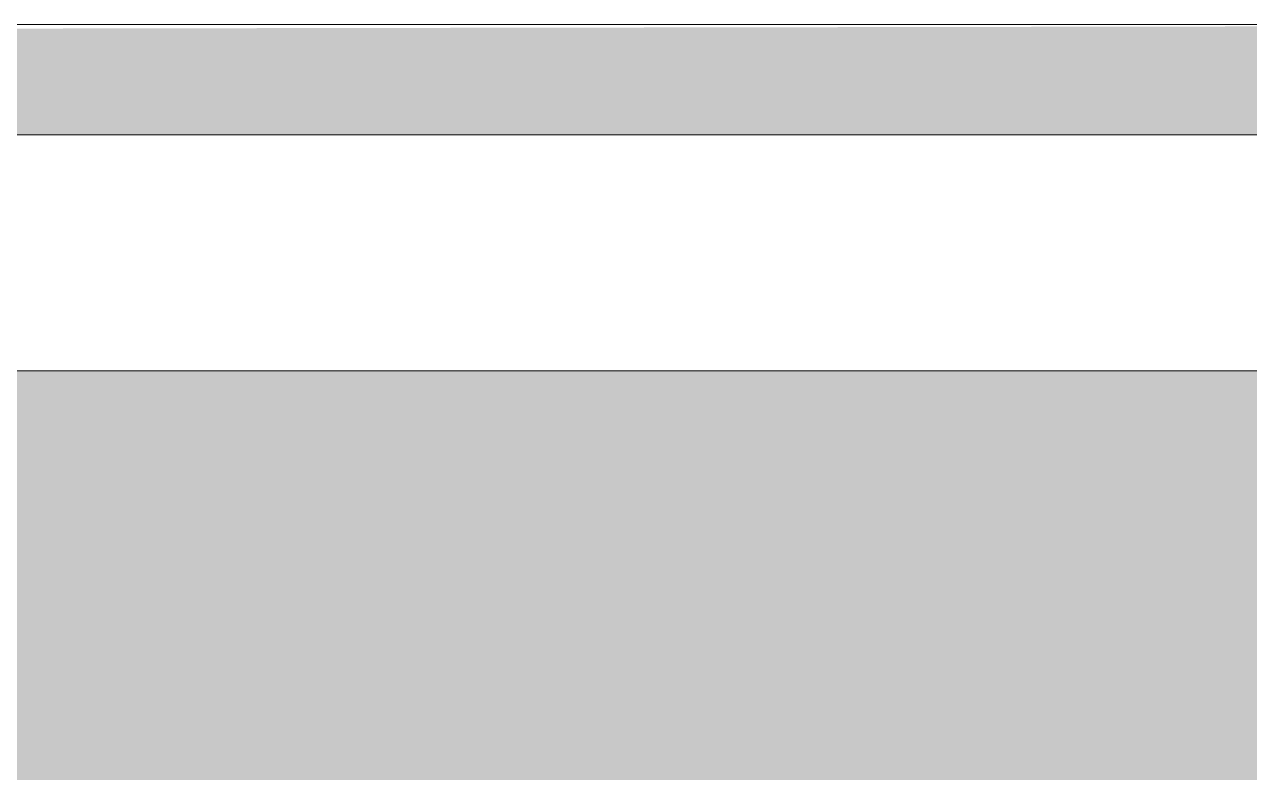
# Model space of a CAD drawing. Header units: inches. Extents: x -54880 to -186, y -132 to 853.
# Drawn here: x -13227.24 to -13209.7, y 272.25 to 282.95 of the extents above; entities that cross this region are included whole.
import ezdxf

# ---------------------------------------------------------------- set-up
doc = ezdxf.new("R2010")
doc.units = ezdxf.units.IN
doc.header["$MEASUREMENT"] = 0
doc.layers.add('M-HVAC-DUCT', color=70, linetype='Continuous', lineweight=9)
doc.layers.add('Q-SPCQ', color=91, linetype='Continuous', lineweight=9)

# ---------------------------------------------------------------- blocks, each defined once
blk = doc.blocks.new('Basketball_Backstop-Performance_Sports_Systems-3103-Ceiling_Hung - 27_-0_ to 27_-11 7_8_-652462-Section 6')
at = {"layer": 'Q-SPCQ'}
h = blk.add_hatch(color=256, dxfattribs=at)
h.paths.add_polyline_path([(-25670.174, 281.375), (-25623.674, 281.375), (-25623.674, 282.875), (-25670.174, 282.955), (-25670.174, 282.665)], flags=0)
h.paths.add_polyline_path([(-25574.174, 281.375), (-25574.174, 282.955), (-25620.674, 282.875), (-25620.674, 281.375), (-25577.689, 281.375)], flags=0)
h.paths.add_polyline_path([(-25622.079, 282.059), (-25622.072, 281.848), (-25621.981, 282.059), (-25621.981, 282.237), (-25622.077, 282.064)], flags=0)
h.paths.add_polyline_path([(-25622.233, 282.052), (-25622.105, 282.107), (-25622.174, 282.212), (-25622.23, 282.059)], flags=0)
h.paths.add_polyline_path([(-25622.356, 281.808), (-25622.254, 281.844), (-25622.271, 282.109), (-25622.356, 282.157), (-25622.356, 281.835)], flags=0)
h.paths.add_polyline_path([(-25621.856, 281.928), (-25621.799, 282.125), (-25621.856, 281.937)], flags=0)
h.paths.add_polyline_path([(-25622.169, 282.226), (-25621.981, 282.312), (-25621.986, 282.396), (-25622.356, 282.39), (-25622.271, 282.232), (-25622.174, 282.227)], flags=0)
for p, q in [((-25621.669, 282.955), (-25574.174, 282.955)), ((-25574.174, 281.375), (-25618.861, 281.375))]:
    blk.add_line(p, q, dxfattribs=at)

msp = doc.modelspace()

# ---------------------------------------------------------------- hatches: boundary and pattern name
at = {"layer": 'M-HVAC-DUCT'}
h = msp.add_hatch(color=256, dxfattribs=at)
h.paths.add_polyline_path([(-12808.26482, 264), (-12615.01674, 264), (-12619.48151, 278), (-13198.03372, 278), (-13202.49848, 264), (-12877.38332, 264)], flags=0)
h.paths.add_polyline_path([(-13413.05169, 264), (-13280.58413, 264), (-13285.0489, 278), (-13423.72456, 278), (-13423.72456, 264)], flags=0)
h.paths.add_polyline_path([(-13277.31287, 264), (-13244.85381, 264), (-13244.85381, 278), (-13281.77763, 278), (-13278.00758, 266.1784)], flags=0)
h.paths.add_polyline_path([(-12021.72456, 264), (-12021.72456, 278), (-12532.49104, 277.92251), (-12536.93109, 264), (-12047.96132, 264)], flags=0)
h.paths.add_polyline_path([(-13238.22881, 264), (-13205.76975, 264), (-13201.30498, 278), (-13238.22881, 278), (-13238.22881, 266.10942)], flags=0)
h.paths.add_polyline_path([(-12611.74548, 264), (-12579.28642, 264), (-12579.30979, 278), (-12616.21024, 278), (-12612.07193, 265.02367)], flags=0)
h.paths.add_polyline_path([(-12572.66142, 264), (-12540.20236, 264), (-12535.73759, 278), (-12572.66142, 277.91642), (-12572.66142, 264.95533)], flags=0)

# ---------------------------------------------------------------- linework, layer by layer
msp.add_line((-13201.30498, 278), (-13238.22881, 278), dxfattribs=at)

# ---------------------------------------------------------------- block references
at = {"layer": 'Q-SPCQ'}
msp.add_blockref('Basketball_Backstop-Performance_Sports_Systems-3103-Ceiling_Hung - 27_-0_ to 27_-11 7_8_-652462-Section 6', (12380.63261, 0), dxfattribs=at)

doc.saveas('drawing.dxf')
